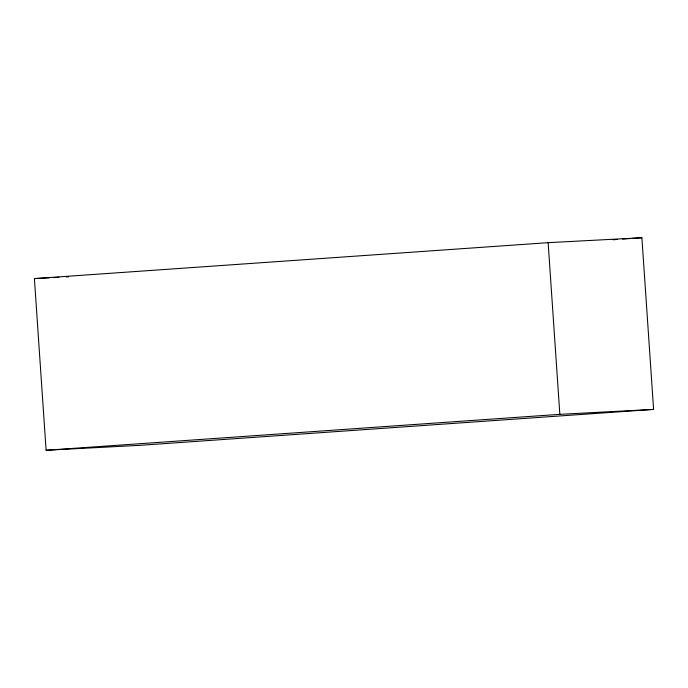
<?xml version="1.0" encoding="UTF-8"?>
<svg xmlns="http://www.w3.org/2000/svg" width="688" height="688" viewBox="0 0 688 688"><rect width="100%" height="100%" fill="white"/><g stroke="black" fill="none" stroke-linecap="round" stroke-linejoin="round"><path stroke-width="1.03" d="M34.4 278.597L548.138 242.666L641.895 237.738L653.6 409.403L139.862 445.334L46.105 450.262L34.4 278.597L49.312 277.814M612.999 239.759L617.282 239.458M622.631 239.08L630.122 238.555M632.263 238.409L641.895 237.738M46.105 450.262L559.843 414.331L653.6 409.403M53.578 277.591L58.901 277.307M66.366 276.92L68.49 276.808M548.138 242.666L559.843 414.331"/></g></svg>
